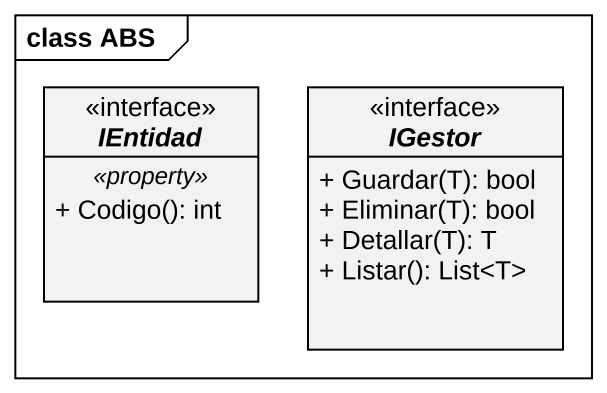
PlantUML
@startuml
mainframe class ABS
hide circle
hide empty members
skinparam classAttributeIconSize 0
interface IEntidad {
  .. <<property>> ..
  + Codigo(): int
}
interface IGestor {
  + Guardar(T): bool
  + Eliminar(T): bool
  + Detallar(T): T
  + Listar(): List<T>
}
@enduml
